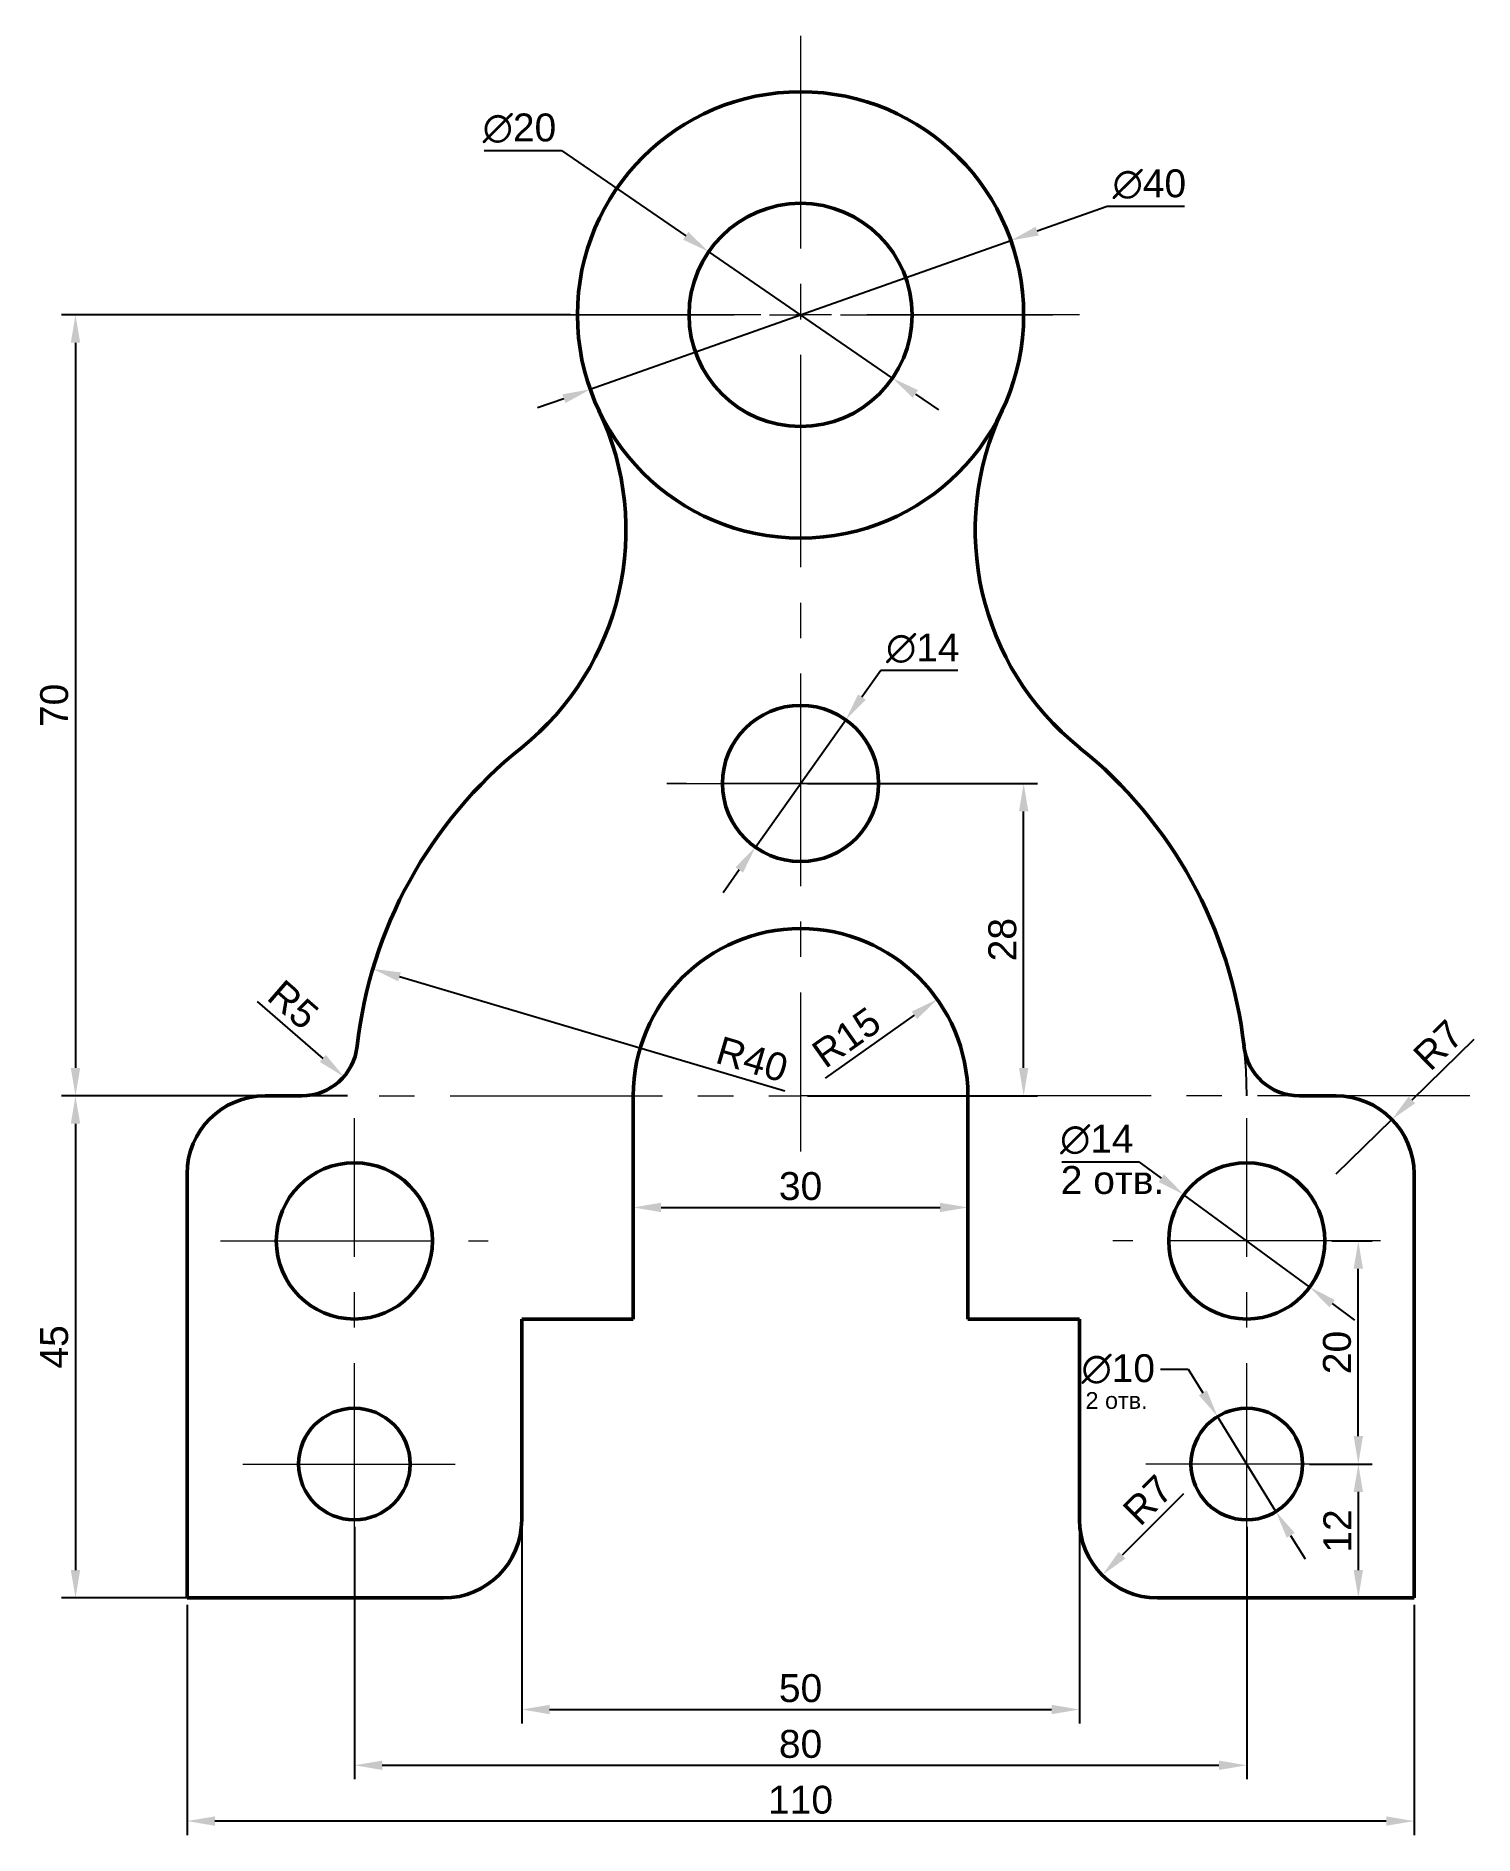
# Model space of a CAD drawing. Header units: millimetres. Extents: x 11 to 140, y 4 to 165.
import ezdxf

# ---------------------------------------------------------------- set-up
doc = ezdxf.new("R2010")
doc.units = ezdxf.units.MM
doc.linetypes.add('CENTER2', pattern=[28.575, 19.05, -3.175, 3.175, -3.175])
doc.layers.get('0').update_dxf_attribs({"lineweight": 50})
doc.layers.add('Осевые', color=14, linetype='CENTER2', lineweight=20)
doc.layers.add('Размеры', color=7, linetype='Continuous', lineweight=25)
doc.styles.get("Standard").update_dxf_attribs({"font": 'arial.ttf'})
doc.dimstyles.new('ISO-25', dxfattribs={"dimtxt": 2.5, "dimasz": 2.5, "dimexe": 1.25, "dimexo": 0.625, "dimtad": 1, "dimtxsty": 'Standard', "dimcen": 2.5, "dimadec": 0, "dimazin": 0, "dimtfac": 1, "dimtmove": 0, "dimatfit": 3, "dimfxl": 1, "dimarcsym": 0})
doc.dimstyles.new('размер с выноской', dxfattribs={"dimtxt": 2.5, "dimasz": 2.5, "dimexe": 1.25, "dimexo": 0.625, "dimtad": 1, "dimtih": 1, "dimtoh": 1, "dimtxsty": 'Standard', "dimcen": 2.5, "dimadec": 0, "dimazin": 0, "dimtfac": 1, "dimtmove": 0, "dimatfit": 3, "dimfxl": 1, "dimarcsym": 0})

# ---------------------------------------------------------------- blocks, each defined once
blk = doc.blocks.new('*D22')
at = {"layer": 'Defpoints', "color": 0, "transparency": 16777216}
for p in [(40, 70), (15, 25), (40, 25)]:
    blk.add_point(p, dxfattribs=at)
at = {"layer": 'Размеры', "color": 0, "lineweight": -2, "transparency": 16777216}
for p, q in [((39.38, 70), (13.75, 70)), ((15, 67.5), (15, 27.5)), ((39.38, 25), (13.75, 25))]:
    blk.add_line(p, q, dxfattribs=at)
at = {"layer": 'Размеры', "color": 0, "transparency": 16777216}
for points in [[(14.58, 67.5), (15.42, 67.5), (15, 70)], [(14.58, 27.5), (15.42, 27.5), (15, 25)]]:
    blk.add_solid(points, dxfattribs=at)
at = {"layer": 'Размеры', "color": 0, "transparency": 16777216, "insert": (13.1, 47.5), "char_height": 2.5, "attachment_point": 5, "rotation": 90}
blk.add_mtext('45', dxfattribs=at)
blk = doc.blocks.new('*D23')
at = {"layer": 'Defpoints', "color": 0, "transparency": 16777216}
for p in [(60, 140), (15, 70), (40, 70)]:
    blk.add_point(p, dxfattribs=at)
at = {"layer": 'Размеры', "color": 0, "lineweight": -2, "transparency": 16777216}
for p, q in [((59.38, 140), (13.75, 140)), ((15, 137.5), (15, 72.5)), ((39.38, 70), (13.75, 70))]:
    blk.add_line(p, q, dxfattribs=at)
at = {"layer": 'Размеры', "color": 0, "transparency": 16777216}
for points in [[(14.58, 137.5), (15.42, 137.5), (15, 140)], [(14.58, 72.5), (15.42, 72.5), (15, 70)]]:
    blk.add_solid(points, dxfattribs=at)
at = {"layer": 'Размеры', "color": 0, "transparency": 16777216, "insert": (13.1, 105), "char_height": 2.5, "attachment_point": 5, "rotation": 90}
blk.add_mtext('70', dxfattribs=at)
blk = doc.blocks.new('*D25')
at = {"layer": 'Defpoints', "color": 0, "transparency": 16777216}
for p in [(55, 35), (105, 35), (105, 15)]:
    blk.add_point(p, dxfattribs=at)
at = {"layer": 'Размеры', "color": 0, "lineweight": -2, "transparency": 16777216}
for p, q in [((55, 34.38), (55, 13.75)), ((105, 34.38), (105, 13.75)), ((57.5, 15), (102.5, 15))]:
    blk.add_line(p, q, dxfattribs=at)
at = {"layer": 'Размеры', "color": 0, "transparency": 16777216}
for points in [[(57.5, 15.42), (57.5, 14.58), (55, 15)], [(102.5, 15.42), (102.5, 14.58), (105, 15)]]:
    blk.add_solid(points, dxfattribs=at)
at = {"layer": 'Размеры', "color": 0, "transparency": 16777216, "insert": (80, 16.9), "char_height": 2.5, "attachment_point": 5}
blk.add_mtext('50', dxfattribs=at)
blk = doc.blocks.new('*D26')
at = {"layer": 'Defpoints', "color": 0, "transparency": 16777216}
for p in [(40, 32), (120, 32), (120, 10)]:
    blk.add_point(p, dxfattribs=at)
at = {"layer": 'Размеры', "color": 0, "lineweight": -2, "transparency": 16777216}
for p, q in [((40, 31.38), (40, 8.75)), ((120, 31.38), (120, 8.75)), ((42.5, 10), (117.5, 10))]:
    blk.add_line(p, q, dxfattribs=at)
at = {"layer": 'Размеры', "color": 0, "transparency": 16777216}
for points in [[(42.5, 10.42), (42.5, 9.58), (40, 10)], [(117.5, 10.42), (117.5, 9.58), (120, 10)]]:
    blk.add_solid(points, dxfattribs=at)
at = {"layer": 'Размеры', "color": 0, "transparency": 16777216, "insert": (80, 11.9), "char_height": 2.5, "attachment_point": 5}
blk.add_mtext('80', dxfattribs=at)
blk = doc.blocks.new('*D27')
at = {"layer": 'Defpoints', "color": 0, "transparency": 16777216}
for p in [(25, 25), (135, 25), (25, 5)]:
    blk.add_point(p, dxfattribs=at)
at = {"layer": 'Размеры', "color": 0, "lineweight": -2, "transparency": 16777216}
for p, q in [((25, 24.38), (25, 3.75)), ((135, 24.38), (135, 3.75)), ((132.5, 5), (27.5, 5))]:
    blk.add_line(p, q, dxfattribs=at)
at = {"layer": 'Размеры', "color": 0, "transparency": 16777216}
for points in [[(27.5, 5.42), (27.5, 4.58), (25, 5)], [(132.5, 5.42), (132.5, 4.58), (135, 5)]]:
    blk.add_solid(points, dxfattribs=at)
at = {"layer": 'Размеры', "color": 0, "transparency": 16777216, "insert": (80, 6.9), "char_height": 2.5, "attachment_point": 5}
blk.add_mtext('110', dxfattribs=at)
blk = doc.blocks.new('*D28')
at = {"layer": 'Defpoints', "color": 0, "transparency": 16777216}
for p in [(125, 37), (125, 25), (130, 25)]:
    blk.add_point(p, dxfattribs=at)
at = {"layer": 'Размеры', "color": 0, "lineweight": -2, "transparency": 16777216}
for p, q in [((125.63, 37), (131.25, 37)), ((130, 34.5), (130, 27.5)), ((125.63, 25), (131.25, 25))]:
    blk.add_line(p, q, dxfattribs=at)
at = {"layer": 'Размеры', "color": 0, "transparency": 16777216}
for points in [[(129.58, 34.5), (130.42, 34.5), (130, 37)], [(129.58, 27.5), (130.42, 27.5), (130, 25)]]:
    blk.add_solid(points, dxfattribs=at)
at = {"layer": 'Размеры', "color": 0, "transparency": 16777216, "insert": (128.12, 31), "char_height": 2.5, "attachment_point": 5, "rotation": 90}
blk.add_mtext('12', dxfattribs=at)
blk = doc.blocks.new('*D29')
at = {"layer": 'Defpoints', "color": 0, "transparency": 16777216}
for p in [(127, 57), (130, 57), (127, 37)]:
    blk.add_point(p, dxfattribs=at)
at = {"layer": 'Размеры', "color": 0, "lineweight": -2, "transparency": 16777216}
for p, q in [((127.63, 57), (131.25, 57)), ((130, 39.5), (130, 54.5)), ((127.63, 37), (131.25, 37))]:
    blk.add_line(p, q, dxfattribs=at)
at = {"layer": 'Размеры', "color": 0, "transparency": 16777216}
for points in [[(129.58, 54.5), (130.42, 54.5), (130, 57)], [(129.58, 39.5), (130.42, 39.5), (130, 37)]]:
    blk.add_solid(points, dxfattribs=at)
at = {"layer": 'Размеры', "color": 0, "transparency": 16777216, "insert": (128.1, 47), "char_height": 2.5, "attachment_point": 5, "rotation": 90}
blk.add_mtext('20', dxfattribs=at)
blk = doc.blocks.new('*D30')
at = {"layer": 'Defpoints', "color": 0, "transparency": 16777216}
for p in [(65, 60), (95, 60), (95, 60)]:
    blk.add_point(p, dxfattribs=at)
at = {"layer": 'Размеры', "color": 0, "lineweight": -2, "transparency": 16777216}
for p, q in [((65, 60.62), (65, 61.25)), ((67.5, 60), (92.5, 60)), ((95, 60.62), (95, 61.25))]:
    blk.add_line(p, q, dxfattribs=at)
at = {"layer": 'Размеры', "color": 0, "transparency": 16777216}
for points in [[(67.5, 60.42), (67.5, 59.58), (65, 60)], [(92.5, 60.42), (92.5, 59.58), (95, 60)]]:
    blk.add_solid(points, dxfattribs=at)
at = {"layer": 'Размеры', "color": 0, "transparency": 16777216, "insert": (80, 61.9), "char_height": 2.5, "attachment_point": 5}
blk.add_mtext('30', dxfattribs=at)
blk = doc.blocks.new('*D32')
at = {"layer": 'Defpoints', "color": 0, "transparency": 16777216}
for p in [(80, 98), (100, 98), (80, 70)]:
    blk.add_point(p, dxfattribs=at)
at = {"layer": 'Размеры', "color": 0, "lineweight": -2, "transparency": 16777216}
for p, q in [((80.63, 98), (101.25, 98)), ((100, 72.5), (100, 95.5)), ((80.63, 70), (101.25, 70))]:
    blk.add_line(p, q, dxfattribs=at)
at = {"layer": 'Размеры', "color": 0, "transparency": 16777216}
for points in [[(99.58, 95.5), (100.42, 95.5), (100, 98)], [(99.58, 72.5), (100.42, 72.5), (100, 70)]]:
    blk.add_solid(points, dxfattribs=at)
at = {"layer": 'Размеры', "color": 0, "transparency": 16777216, "insert": (98.1, 84), "char_height": 2.5, "attachment_point": 5, "rotation": 90}
blk.add_mtext('28', dxfattribs=at)
blk = doc.blocks.new('*D33')
at = {"layer": 'Defpoints', "color": 0, "transparency": 16777216}
for p in [(133.01, 67.89), (128, 63)]:
    blk.add_point(p, dxfattribs=at)
at = {"layer": 'Размеры', "color": 0, "lineweight": -2, "transparency": 16777216}
for p, q in [((140.37, 75.06), (134.8, 69.63)), ((128, 63), (133.01, 67.89))]:
    blk.add_line(p, q, dxfattribs=at)
at = {"layer": 'Размеры', "color": 0, "transparency": 16777216}
blk.add_solid([(134.51, 69.93), (135.09, 69.33), (133.01, 67.89)], dxfattribs=at)
at = {"layer": 'Размеры', "color": 0, "transparency": 16777216, "insert": (137.17, 74.56), "char_height": 2.5, "attachment_point": 5, "rotation": 44.2786}
blk.add_mtext('R7', dxfattribs=at)
blk = doc.blocks.new('*D34')
at = {"layer": 'Defpoints', "color": 0, "transparency": 16777216}
for p in [(112, 32), (107.05, 27.05)]:
    blk.add_point(p, dxfattribs=at)
at = {"layer": 'Размеры', "color": 0, "lineweight": -2, "transparency": 16777216}
blk.add_line((114.32, 34.32), (108.82, 28.82), dxfattribs=at)
at = {"layer": 'Размеры', "color": 0, "transparency": 16777216}
blk.add_solid([(108.52, 29.12), (109.11, 28.53), (107.05, 27.05)], dxfattribs=at)
at = {"layer": 'Размеры', "color": 0, "transparency": 16777216, "insert": (111.13, 33.78), "char_height": 2.5, "attachment_point": 5, "rotation": 44.9516}
blk.add_mtext('R7', dxfattribs=at)
blk = doc.blocks.new('*D35')
at = {"color": 0, "lineweight": -2, "transparency": 16777216}
blk.add_line((31.28, 78.47), (37.17, 73.36), dxfattribs=at)
at = {"color": 0, "transparency": 16777216}
blk.add_solid([(37.44, 73.68), (36.89, 73.05), (39.06, 71.72)], dxfattribs=at)
at = {"layer": 'Defpoints', "color": 0, "transparency": 16777216}
for p in [(35.28, 75), (39.06, 71.72)]:
    blk.add_point(p, dxfattribs=at)
at = {"color": 0, "transparency": 16777216, "insert": (34.52, 78.17), "char_height": 2.5, "attachment_point": 5, "rotation": 319.0586}
blk.add_mtext('R5', dxfattribs=at)
blk = doc.blocks.new('*D40')
at = {"color": 0, "lineweight": -2, "transparency": 16777216}
blk.add_line((82.25, 71.59), (90.21, 77.22), dxfattribs=at)
at = {"color": 0, "transparency": 16777216}
blk.add_solid([(89.97, 77.56), (90.45, 76.88), (92.25, 78.66)], dxfattribs=at)
at = {"layer": 'Defpoints', "color": 0, "transparency": 16777216}
for p in [(92.25, 78.66), (80, 70)]:
    blk.add_point(p, dxfattribs=at)
at = {"color": 0, "transparency": 16777216, "insert": (84.11, 75.24), "char_height": 2.5, "attachment_point": 5, "rotation": 35.2668}
blk.add_mtext('R15', dxfattribs=at)
blk = doc.blocks.new('*D41')
at = {"color": 0, "lineweight": -2, "transparency": 16777216}
blk.add_line((78.58, 70.42), (44.05, 80.67), dxfattribs=at)
at = {"color": 0, "transparency": 16777216}
blk.add_solid([(44.17, 81.07), (43.93, 80.27), (41.65, 81.38)], dxfattribs=at)
at = {"layer": 'Defpoints', "color": 0, "transparency": 16777216}
for p in [(41.65, 81.38), (80, 70)]:
    blk.add_point(p, dxfattribs=at)
at = {"color": 0, "transparency": 16777216, "insert": (75.66, 73.27), "char_height": 2.5, "attachment_point": 5, "rotation": 343.4658}
blk.add_mtext('R40', dxfattribs=at)
blk = doc.blocks.new('*D46')
at = {"color": 0, "lineweight": -2, "transparency": 16777216}
for p, q in [((112.26, 45.51), (114.76, 45.51)), ((114.76, 45.51), (116.07, 43.39)), ((122.62, 32.74), (117.38, 41.26)), ((123.93, 30.61), (125.24, 28.49))]:
    blk.add_line(p, q, dxfattribs=at)
at = {"color": 0, "transparency": 16777216}
for points in [[(116.42, 43.6), (115.71, 43.17), (117.38, 41.26)], [(124.29, 30.83), (123.58, 30.4), (122.62, 32.74)]]:
    blk.add_solid(points, dxfattribs=at)
at = {"layer": 'Defpoints', "color": 0, "transparency": 16777216}
for p in [(117.38, 41.26), (122.62, 32.74)]:
    blk.add_point(p, dxfattribs=at)
at = {"color": 0, "transparency": 16777216, "insert": (108.48, 45.51), "char_height": 2.5, "attachment_point": 5}
blk.add_mtext('∅10', dxfattribs=at)
blk = doc.blocks.new('*D47')
at = {"color": 0, "lineweight": -2, "transparency": 16777216}
for p, q in [((87.19, 108.14), (85.5, 105.75)), ((94.1, 108.14), (87.19, 108.14)), ((75.95, 92.29), (84.05, 103.71)), ((74.5, 90.25), (73.06, 88.21))]:
    blk.add_line(p, q, dxfattribs=at)
at = {"color": 0, "transparency": 16777216}
for points in [[(85.16, 105.99), (85.84, 105.51), (84.05, 103.71)], [(74.16, 90.49), (74.84, 90.01), (75.95, 92.29)]]:
    blk.add_solid(points, dxfattribs=at)
at = {"layer": 'Defpoints', "color": 0, "transparency": 16777216}
for p in [(84.05, 103.71), (75.95, 92.29)]:
    blk.add_point(p, dxfattribs=at)
at = {"color": 0, "transparency": 16777216, "insert": (90.96, 110.11), "char_height": 2.5, "attachment_point": 5}
blk.add_mtext('∅14', dxfattribs=at)
blk = doc.blocks.new('*D48')
at = {"color": 0, "lineweight": -2, "transparency": 16777216}
for p, q in [((51.65, 154.75), (58.57, 154.75)), ((58.57, 154.75), (69.7, 147.09)), ((88.24, 134.33), (71.76, 145.67)), ((90.3, 132.91), (92.36, 131.5))]:
    blk.add_line(p, q, dxfattribs=at)
at = {"color": 0, "transparency": 16777216}
for points in [[(69.94, 147.43), (69.47, 146.74), (71.76, 145.67)], [(90.53, 133.26), (90.06, 132.57), (88.24, 134.33)]]:
    blk.add_solid(points, dxfattribs=at)
at = {"layer": 'Defpoints', "color": 0, "transparency": 16777216}
for p in [(71.76, 145.67), (88.24, 134.33)]:
    blk.add_point(p, dxfattribs=at)
at = {"color": 0, "transparency": 16777216, "insert": (54.8, 156.72), "char_height": 2.5, "attachment_point": 5}
blk.add_mtext('∅20', dxfattribs=at)
blk = doc.blocks.new('*D49')
at = {"color": 0, "lineweight": -2, "transparency": 16777216}
for p, q in [((107.49, 149.73), (101.21, 147.51)), ((114.41, 149.73), (107.49, 149.73)), ((61.15, 133.33), (98.85, 146.67)), ((58.79, 132.49), (56.43, 131.66))]:
    blk.add_line(p, q, dxfattribs=at)
at = {"color": 0, "transparency": 16777216}
for points in [[(101.07, 147.9), (101.35, 147.12), (98.85, 146.67)], [(58.65, 132.88), (58.93, 132.1), (61.15, 133.33)]]:
    blk.add_solid(points, dxfattribs=at)
at = {"layer": 'Defpoints', "color": 0, "transparency": 16777216}
for p in [(98.85, 146.67), (61.15, 133.33)]:
    blk.add_point(p, dxfattribs=at)
at = {"color": 0, "transparency": 16777216, "insert": (111.27, 151.71), "char_height": 2.5, "attachment_point": 5}
blk.add_mtext('∅40', dxfattribs=at)
blk = doc.blocks.new('*D50')
at = {"color": 0, "lineweight": -2, "transparency": 16777216}
for p, q in [((103.41, 64.1), (110.33, 64.1)), ((110.33, 64.1), (112.34, 62.62)), ((125.64, 52.86), (114.36, 61.14)), ((127.66, 51.38), (129.67, 49.9))]:
    blk.add_line(p, q, dxfattribs=at)
at = {"color": 0, "transparency": 16777216}
for points in [[(112.59, 62.96), (112.1, 62.29), (114.36, 61.14)], [(127.9, 51.71), (127.41, 51.04), (125.64, 52.86)]]:
    blk.add_solid(points, dxfattribs=at)
at = {"layer": 'Defpoints', "color": 0, "transparency": 16777216}
for p in [(114.36, 61.14), (125.64, 52.86)]:
    blk.add_point(p, dxfattribs=at)
at = {"color": 0, "transparency": 16777216, "insert": (106.56, 66.08), "char_height": 2.5, "attachment_point": 5}
blk.add_mtext('∅14', dxfattribs=at)

msp = doc.modelspace()

# ---------------------------------------------------------------- linework, layer by layer
for p, q in [((32, 70), (35.279, 70)), ((32, 70), (35.279, 70)), ((32, 70), (35.279, 70)), ((32, 70), (35.279, 70)), ((32, 70), (35.279, 70)), ((32, 70), (35.279, 70)), ((32, 70), (35.279, 70)), ((32, 70), (35.279, 70)), ((35, 70), (35.279, 70)), ((35, 70), (35.279, 70)), ((65, 50), (65, 70)), ((65, 50), (65, 70)), ((65, 50), (65, 70)), ((65, 50), (65, 70)), ((65, 50), (65, 70)), ((65, 50), (65, 70)), ((65, 50), (65, 70)), ((65, 50), (65, 70)), ((95, 50), (95, 70)), ((95, 50), (95, 70)), ((95, 50), (95, 70)), ((95, 50), (95, 70)), ((95, 50), (95, 70)), ((95, 50), (95, 70)), ((95, 50), (95, 70)), ((95, 50), (95, 70)), ((95, 50), (95, 70)), ((95, 50), (95, 70)), ((95, 50), (95, 70)), ((95, 50), (95, 70)), ((95, 50), (95, 70)), ((95, 50), (95, 70)), ((95, 50), (95, 70)), ((95, 50), (95, 70)), ((128, 70), (124.721, 70)), ((128, 70), (124.721, 70)), ((128, 70), (124.721, 70)), ((128, 70), (124.721, 70)), ((125, 70), (124.721, 70)), ((128, 70), (124.721, 70)), ((128, 70), (124.721, 70)), ((128, 70), (124.721, 70)), ((128, 70), (124.721, 70)), ((125, 70), (124.721, 70)), ((128, 70), (124.721, 70)), ((128, 70), (124.721, 70)), ((128, 70), (124.721, 70)), ((128, 70), (124.721, 70)), ((125, 70), (124.721, 70)), ((25, 25), (25, 63)), ((25, 25), (25, 63)), ((25, 25), (25, 63)), ((25, 25), (25, 63)), ((25, 25), (25, 63)), ((25, 25), (25, 63)), ((25, 25), (25, 63)), ((25, 25), (25, 63)), ((135, 25), (135, 63)), ((135, 25), (135, 63)), ((135, 25), (135, 63)), ((135, 25), (135, 63)), ((135, 25), (135, 63)), ((135, 25), (135, 63)), ((135, 25), (135, 63)), ((135, 25), (135, 63)), ((135, 25), (135, 63)), ((135, 25), (135, 63)), ((135, 25), (135, 63)), ((135, 25), (135, 63)), ((55, 32), (55, 50)), ((55, 50), (65, 50)), ((55, 32), (55, 50)), ((55, 50), (65, 50)), ((55, 32), (55, 50)), ((55, 50), (65, 50)), ((55, 32), (55, 50)), ((55, 50), (65, 50)), ((55, 32), (55, 50)), ((55, 50), (65, 50)), ((55, 32), (55, 50)), ((55, 50), (65, 50)), ((55, 32), (55, 50)), ((55, 50), (65, 50)), ((55, 32), (55, 50)), ((55, 50), (65, 50)), ((105, 50), (95, 50)), ((105, 50), (95, 50)), ((105, 50), (95, 50)), ((105, 50), (95, 50)), ((105, 50), (95, 50)), ((105, 50), (95, 50)), ((105, 50), (95, 50)), ((105, 50), (95, 50)), ((105, 50), (95, 50)), ((105, 50), (95, 50)), ((105, 50), (95, 50)), ((105, 50), (95, 50)), ((105, 50), (95, 50)), ((105, 50), (95, 50)), ((105, 50), (95, 50)), ((105, 50), (95, 50)), ((105, 32), (105, 50)), ((105, 32), (105, 50)), ((105, 32), (105, 50)), ((105, 32), (105, 50)), ((105, 32), (105, 50)), ((105, 32), (105, 50)), ((105, 32), (105, 50)), ((105, 32), (105, 50)), ((105, 32), (105, 50)), ((105, 32), (105, 50)), ((105, 32), (105, 50)), ((105, 32), (105, 50)), ((25, 25), (48, 25)), ((25, 25), (48, 25)), ((25, 25), (48, 25)), ((25, 25), (48, 25)), ((25, 25), (48, 25)), ((25, 25), (48, 25)), ((25, 25), (48, 25)), ((25, 25), (48, 25)), ((135, 25), (112, 25)), ((135, 25), (112, 25)), ((135, 25), (112, 25)), ((135, 25), (112, 25)), ((135, 25), (112, 25)), ((135, 25), (112, 25)), ((135, 25), (112, 25)), ((135, 25), (112, 25)), ((135, 25), (112, 25)), ((135, 25), (112, 25)), ((135, 25), (112, 25)), ((135, 25), (112, 25))]:
    msp.add_line(p, q)
for centre, radius in [((80, 140), 20), ((80, 140), 20), ((80, 140), 20), ((80, 140), 20), ((80, 140), 10), ((80, 140), 10), ((80, 140), 10), ((80, 140), 10), ((80, 98), 7), ((80, 98), 7), ((40, 57), 7), ((40, 57), 7), ((40, 57), 7), ((40, 57), 7), ((120, 57), 7), ((120, 57), 7), ((120, 57), 7), ((120, 57), 7), ((120, 57), 7), ((120, 57), 7), ((40, 37), 5), ((40, 37), 5), ((40, 37), 5), ((40, 37), 5), ((120, 37), 5), ((120, 37), 5), ((120, 37), 5), ((120, 37), 5), ((120, 37), 5), ((120, 37), 5)]:
    msp.add_circle(centre, radius)
for centre, radius, start, end in [((39.342, 120.714), 25, 308.7193, 25.37693), ((39.342, 120.714), 25, 308.7193, 25.37693), ((120.658, 120.714), 25, 154.62307, 231.2807), ((120.658, 120.714), 25, 154.62307, 231.2807), ((80, 70), 40, 128.7193, 173.62063), ((80, 70), 40, 128.7193, 173.62063), ((80, 70), 40, 128.7193, 173.62063), ((80, 70), 40, 128.7193, 173.62063), ((80, 70), 40, 6.37937, 51.2807), ((80, 70), 40, 6.37937, 51.2807), ((80, 70), 40, 6.37937, 51.2807), ((80, 70), 40, 6.37937, 51.2807), ((80, 70), 40, 6.37937, 51.2807), ((80, 70), 40, 6.37937, 51.2807), ((80, 70), 40, 6.37937, 51.2807), ((80, 70), 15, 0, 180), ((80, 70), 15, 0, 180), ((35.279, 75), 5, 270, 353.62063), ((124.721, 75), 5, 186.37937, 270), ((32, 63), 7, 90, 180), ((32, 63), 7, 90, 180), ((32, 63), 7, 90, 180), ((32, 63), 7, 90, 180), ((128, 63), 7, 0, 90), ((128, 63), 7, 0, 90), ((128, 63), 7, 0, 90), ((128, 63), 7, 0, 90), ((128, 63), 7, 0, 90), ((48, 32), 7, 270, 0), ((48, 32), 7, 270, 0), ((48, 32), 7, 270, 0), ((48, 32), 7, 270, 0), ((112, 32), 7, 180, 270), ((112, 32), 7, 180, 270), ((112, 32), 7, 180, 270), ((112, 32), 7, 180, 270), ((112, 32), 7, 180, 270), ((112, 32), 7, 180, 270)]:
    msp.add_arc(centre, radius, start, end)
at = {"layer": 'Осевые'}
for p, q in [((80, 165), (80, 65)), ((80, 165), (80, 65)), ((55, 140), (105, 140)), ((105, 140), (55, 140)), ((105, 140), (55, 140)), ((55, 140), (105, 140)), ((68, 98), (92, 98)), ((92, 98), (68, 98)), ((20, 70), (80, 70)), ((20, 70), (80, 70)), ((20, 70), (80, 70)), ((140, 70), (80, 70)), ((140, 70), (80, 70)), ((140, 70), (80, 70)), ((140, 70), (80, 70)), ((140, 70), (80, 70)), ((40, 27), (40, 68)), ((120, 27), (120, 68)), ((120, 27), (120, 68)), ((28, 57), (52, 57)), ((28, 57), (52, 57)), ((132, 57), (108, 57)), ((132, 57), (108, 57)), ((132, 57), (108, 57)), ((30, 37), (50, 37)), ((30, 37), (50, 37)), ((130, 37), (110, 37)), ((130, 37), (110, 37)), ((130, 37), (110, 37))]:
    msp.add_line(p, q, dxfattribs=at)
at = {"layer": 'Размеры'}
for centre, radius, end in [((80, 70), 40, 51.2807), ((128, 63), 7, 90)]:
    msp.add_arc(centre, radius, 0, end, dxfattribs=at)

# ---------------------------------------------------------------- texts
for height, p in [(2.5, (103.325, 61.211)), (1.5, (105.544, 41.948))]:
    msp.add_text('2 отв.', height=height).set_placement(p)

# ---------------------------------------------------------------- dimensions: what is measured, and where the dimension line sits
for p1, p2, picture, middle in [((88.237, 134.33), (71.763, 145.67), '*D48', (54.801, 154.748)), ((61.147, 133.325), (98.853, 146.675), '*D49', (111.266, 149.734)), ((75.951, 92.29), (84.049, 103.71), '*D47', (90.959, 108.136))]:
    dim = msp.add_diameter_dim_2p(p1=p1, p2=p2, dimstyle='размер с выноской')
    dim.commit()
    dim.dimension.update_dxf_attribs({"geometry": picture, "text_midpoint": middle, "dimtype": 163})
for center, mpoint, picture, middle in [((35.279, 75), (39.056, 71.724), '*D35', (33.277, 76.737)), ((80, 70), (41.654, 81.384), '*D41', (75.122, 71.448)), ((80, 70), (92.247, 78.661), '*D40', (85.208, 73.683))]:
    dim = msp.add_radius_dim(center=center, mpoint=mpoint, dimstyle='ISO-25')
    dim.commit()
    dim.dimension.update_dxf_attribs({"geometry": picture, "text_midpoint": middle, "dimtype": 164})
for p1, p2, picture, middle in [((125.641, 52.856), (114.359, 61.144), '*D50', (106.559, 66.076)), ((122.622, 32.743), (117.378, 41.257), '*D46', (108.484, 45.515))]:
    dim = msp.add_diameter_dim_2p(p1=p1, p2=p2, dimstyle='размер с выноской')
    dim.commit()
    dim.dimension.update_dxf_attribs({"geometry": picture, "text_midpoint": middle})
for base, p1, p2, picture, middle in [((15, 70), (60, 140), (40, 70), '*D23', (13.099, 105)), ((100, 98), (80, 70), (80, 98), '*D32', (98.099, 84)), ((15, 25), (40, 70), (40, 25), '*D22', (13.104, 47.5)), ((130, 57), (127, 37), (127, 57), '*D29', (128.099, 47)), ((130, 25), (125, 37), (125, 25), '*D28', (128.12, 31))]:
    dim = msp.add_linear_dim(base=base, p1=p1, p2=p2, angle=90, dimstyle='ISO-25', dxfattribs=at)
    dim.commit()
    dim.dimension.update_dxf_attribs({"geometry": picture, "text_midpoint": middle})
dim = msp.add_radius_dim(center=(128, 63), mpoint=(133.012, 67.887), dimstyle='ISO-25', dxfattribs=at)
dim.commit()
dim.dimension.update_dxf_attribs({"geometry": '*D33', "text_midpoint": (137.173, 74.564)})
for base, p1, p2, picture, middle in [((95, 60), (65, 60), (95, 60), '*D30', (80, 61.902)), ((105, 15), (55, 35), (105, 35), '*D25', (80, 16.901)), ((25, 5), (135, 25), (25, 25), '*D27', (80, 6.901))]:
    dim = msp.add_linear_dim(base=base, p1=p1, p2=p2, dimstyle='ISO-25', dxfattribs=at)
    dim.commit()
    dim.dimension.update_dxf_attribs({"geometry": picture, "text_midpoint": middle})
dim = msp.add_radius_dim(center=(112, 32), mpoint=(107.046, 27.054), dimstyle='ISO-25', dxfattribs=at)
dim.commit()
dim.dimension.update_dxf_attribs({"geometry": '*D34', "text_midpoint": (112.453, 32.453), "dimtype": 164})
dim = msp.add_linear_dim(base=(120, 10), p1=(40, 32), p2=(120, 32), dimstyle='ISO-25', dxfattribs=at)
dim.commit()
dim.dimension.update_dxf_attribs({"geometry": '*D26', "text_midpoint": (80, 10), "dimtype": 160})

doc.saveas('drawing.dxf')
